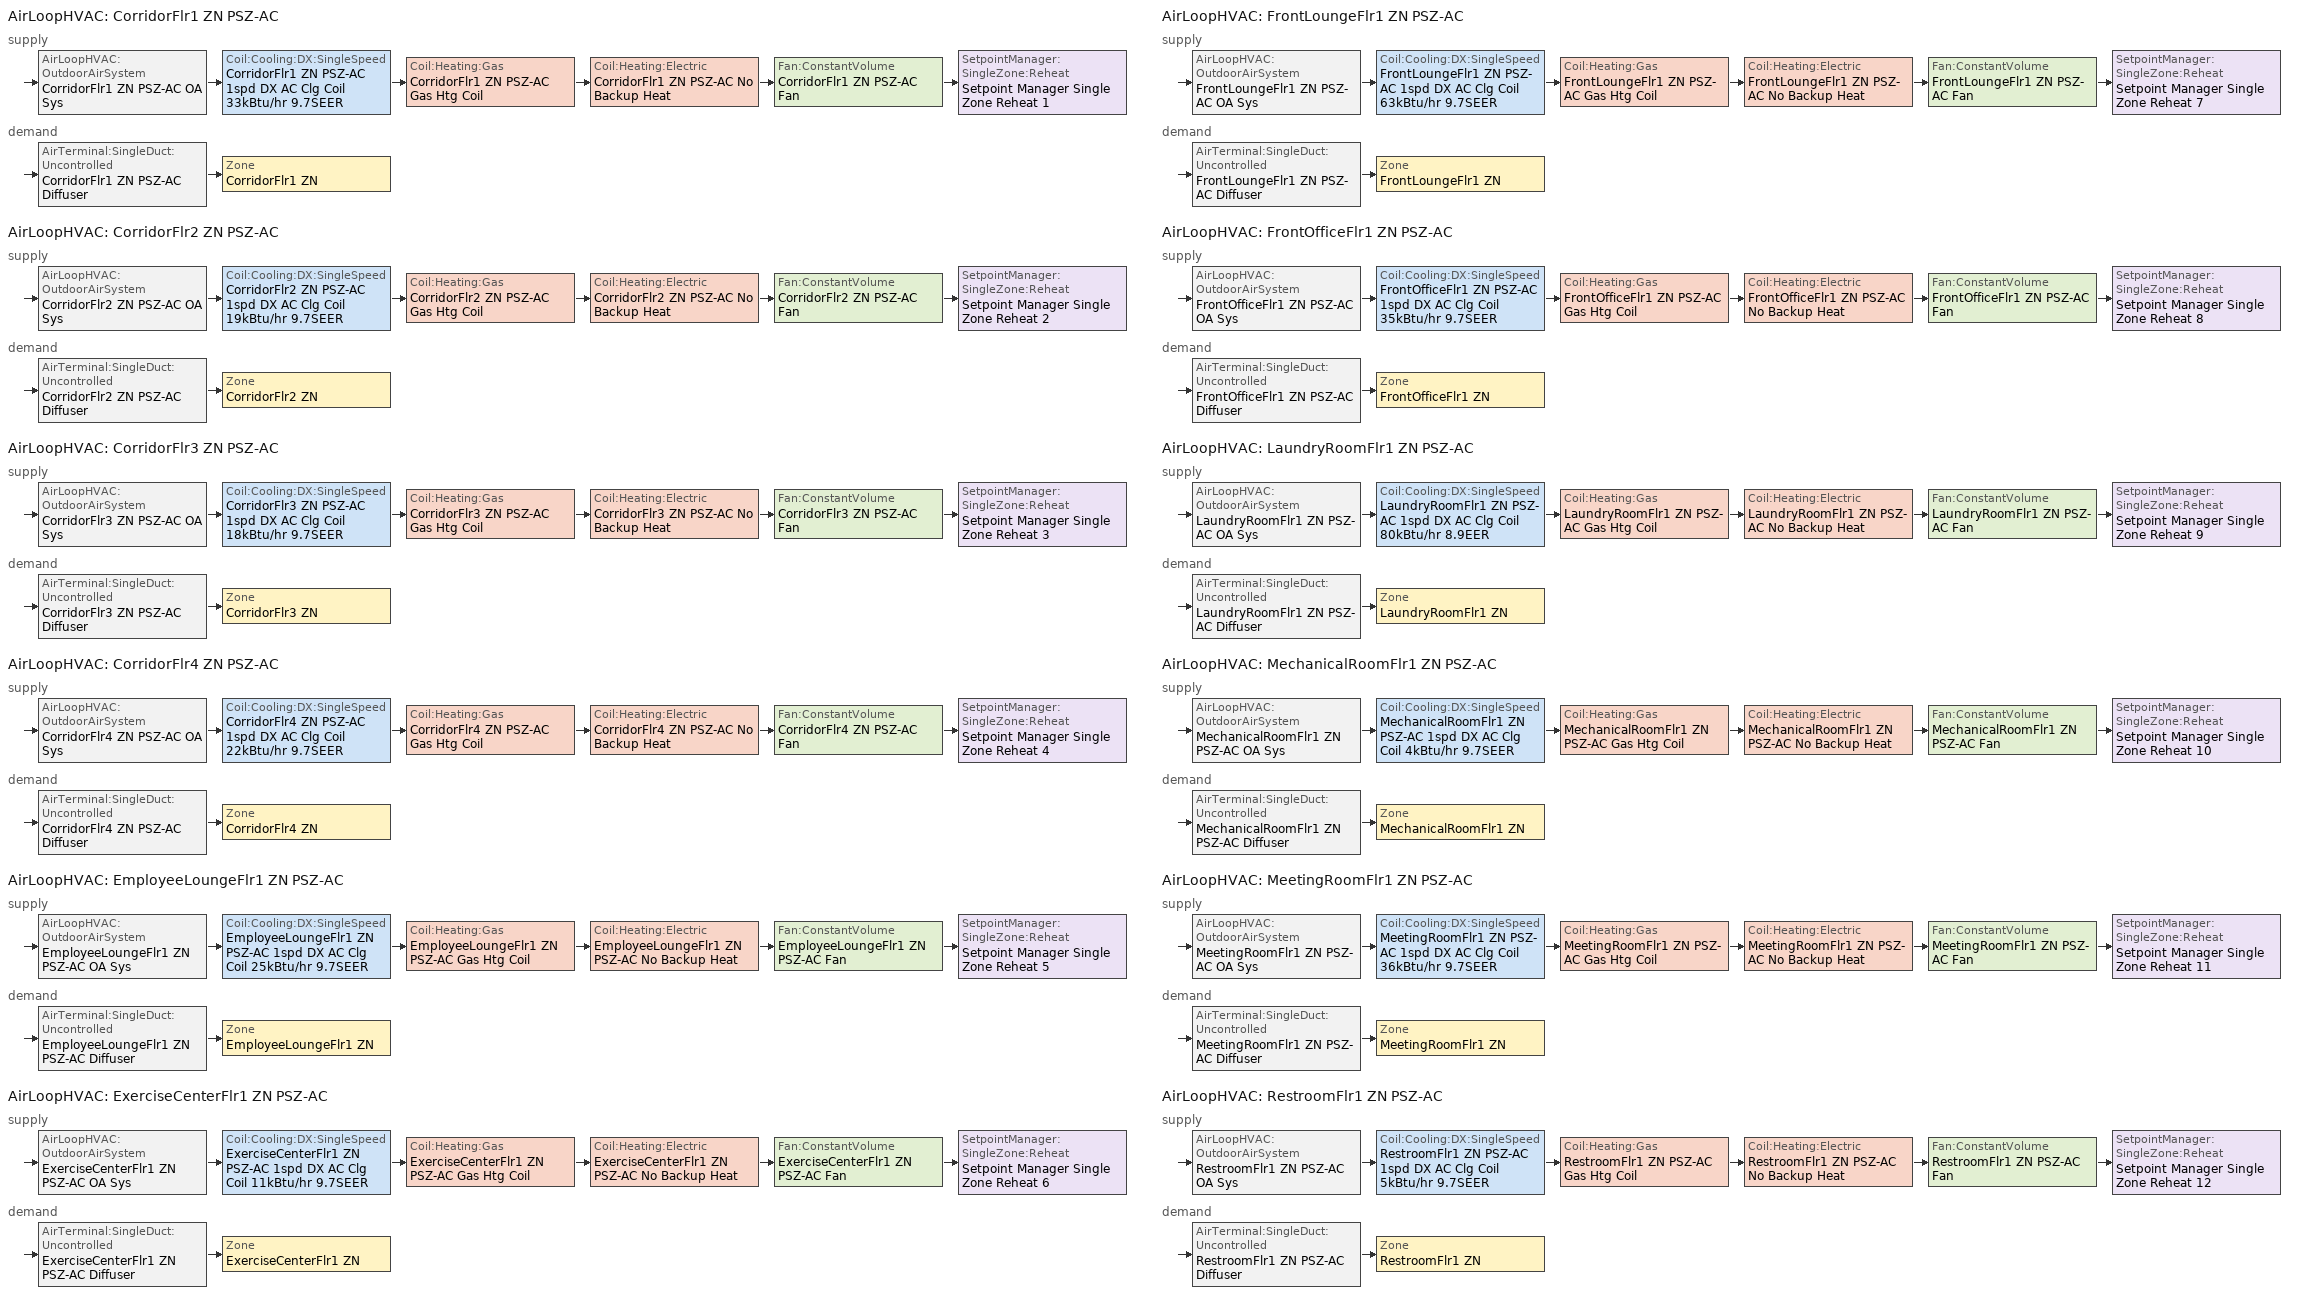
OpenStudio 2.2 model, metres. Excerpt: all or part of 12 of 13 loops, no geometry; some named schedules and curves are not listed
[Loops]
AirLoopHVAC 'CorridorFlr1 ZN PSZ-AC'
 supply: AirLoopHVAC:OutdoorAirSystem 'CorridorFlr1 ZN PSZ-AC OA Sys' > Coil:Cooling:DX:SingleSpeed 'CorridorFlr1 ZN PSZ-AC 1spd DX AC Clg Coil 33kBtu/hr 9.7SEER' > Coil:Heating:Gas 'CorridorFlr1 ZN PSZ-AC Gas Htg Coil' > Coil:Heating:Electric 'CorridorFlr1 ZN PSZ-AC No Backup Heat' > Fan:ConstantVolume 'CorridorFlr1 ZN PSZ-AC Fan' > SetpointManager:SingleZone:Reheat 'Setpoint Manager Single Zone Reheat 1'
 demand: AirTerminal:SingleDuct:Uncontrolled 'CorridorFlr1 ZN PSZ-AC Diffuser' > Zone 'CorridorFlr1 ZN'
AirLoopHVAC 'CorridorFlr2 ZN PSZ-AC'
 supply: AirLoopHVAC:OutdoorAirSystem 'CorridorFlr2 ZN PSZ-AC OA Sys' > Coil:Cooling:DX:SingleSpeed 'CorridorFlr2 ZN PSZ-AC 1spd DX AC Clg Coil 19kBtu/hr 9.7SEER' > Coil:Heating:Gas 'CorridorFlr2 ZN PSZ-AC Gas Htg Coil' > Coil:Heating:Electric 'CorridorFlr2 ZN PSZ-AC No Backup Heat' > Fan:ConstantVolume 'CorridorFlr2 ZN PSZ-AC Fan' > SetpointManager:SingleZone:Reheat 'Setpoint Manager Single Zone Reheat 2'
 demand: AirTerminal:SingleDuct:Uncontrolled 'CorridorFlr2 ZN PSZ-AC Diffuser' > Zone 'CorridorFlr2 ZN'
AirLoopHVAC 'CorridorFlr3 ZN PSZ-AC'
 supply: AirLoopHVAC:OutdoorAirSystem 'CorridorFlr3 ZN PSZ-AC OA Sys' > Coil:Cooling:DX:SingleSpeed 'CorridorFlr3 ZN PSZ-AC 1spd DX AC Clg Coil 18kBtu/hr 9.7SEER' > Coil:Heating:Gas 'CorridorFlr3 ZN PSZ-AC Gas Htg Coil' > Coil:Heating:Electric 'CorridorFlr3 ZN PSZ-AC No Backup Heat' > Fan:ConstantVolume 'CorridorFlr3 ZN PSZ-AC Fan' > SetpointManager:SingleZone:Reheat 'Setpoint Manager Single Zone Reheat 3'
 demand: AirTerminal:SingleDuct:Uncontrolled 'CorridorFlr3 ZN PSZ-AC Diffuser' > Zone 'CorridorFlr3 ZN'
AirLoopHVAC 'CorridorFlr4 ZN PSZ-AC'
 supply: AirLoopHVAC:OutdoorAirSystem 'CorridorFlr4 ZN PSZ-AC OA Sys' > Coil:Cooling:DX:SingleSpeed 'CorridorFlr4 ZN PSZ-AC 1spd DX AC Clg Coil 22kBtu/hr 9.7SEER' > Coil:Heating:Gas 'CorridorFlr4 ZN PSZ-AC Gas Htg Coil' > Coil:Heating:Electric 'CorridorFlr4 ZN PSZ-AC No Backup Heat' > Fan:ConstantVolume 'CorridorFlr4 ZN PSZ-AC Fan' > SetpointManager:SingleZone:Reheat 'Setpoint Manager Single Zone Reheat 4'
 demand: AirTerminal:SingleDuct:Uncontrolled 'CorridorFlr4 ZN PSZ-AC Diffuser' > Zone 'CorridorFlr4 ZN'
AirLoopHVAC 'EmployeeLoungeFlr1 ZN PSZ-AC'
 supply: AirLoopHVAC:OutdoorAirSystem 'EmployeeLoungeFlr1 ZN PSZ-AC OA Sys' > Coil:Cooling:DX:SingleSpeed 'EmployeeLoungeFlr1 ZN PSZ-AC 1spd DX AC Clg Coil 25kBtu/hr 9.7SEER' > Coil:Heating:Gas 'EmployeeLoungeFlr1 ZN PSZ-AC Gas Htg Coil' > Coil:Heating:Electric 'EmployeeLoungeFlr1 ZN PSZ-AC No Backup Heat' > Fan:ConstantVolume 'EmployeeLoungeFlr1 ZN PSZ-AC Fan' > SetpointManager:SingleZone:Reheat 'Setpoint Manager Single Zone Reheat 5'
 demand: AirTerminal:SingleDuct:Uncontrolled 'EmployeeLoungeFlr1 ZN PSZ-AC Diffuser' > Zone 'EmployeeLoungeFlr1 ZN'
AirLoopHVAC 'ExerciseCenterFlr1 ZN PSZ-AC'
 supply: AirLoopHVAC:OutdoorAirSystem 'ExerciseCenterFlr1 ZN PSZ-AC OA Sys' > Coil:Cooling:DX:SingleSpeed 'ExerciseCenterFlr1 ZN PSZ-AC 1spd DX AC Clg Coil 11kBtu/hr 9.7SEER' > Coil:Heating:Gas 'ExerciseCenterFlr1 ZN PSZ-AC Gas Htg Coil' > Coil:Heating:Electric 'ExerciseCenterFlr1 ZN PSZ-AC No Backup Heat' > Fan:ConstantVolume 'ExerciseCenterFlr1 ZN PSZ-AC Fan' > SetpointManager:SingleZone:Reheat 'Setpoint Manager Single Zone Reheat 6'
 demand: AirTerminal:SingleDuct:Uncontrolled 'ExerciseCenterFlr1 ZN PSZ-AC Diffuser' > Zone 'ExerciseCenterFlr1 ZN'
AirLoopHVAC 'FrontLoungeFlr1 ZN PSZ-AC'
 supply: AirLoopHVAC:OutdoorAirSystem 'FrontLoungeFlr1 ZN PSZ-AC OA Sys' > Coil:Cooling:DX:SingleSpeed 'FrontLoungeFlr1 ZN PSZ-AC 1spd DX AC Clg Coil 63kBtu/hr 9.7SEER' > Coil:Heating:Gas 'FrontLoungeFlr1 ZN PSZ-AC Gas Htg Coil' > Coil:Heating:Electric 'FrontLoungeFlr1 ZN PSZ-AC No Backup Heat' > Fan:ConstantVolume 'FrontLoungeFlr1 ZN PSZ-AC Fan' > SetpointManager:SingleZone:Reheat 'Setpoint Manager Single Zone Reheat 7'
 demand: AirTerminal:SingleDuct:Uncontrolled 'FrontLoungeFlr1 ZN PSZ-AC Diffuser' > Zone 'FrontLoungeFlr1 ZN'
AirLoopHVAC 'FrontOfficeFlr1 ZN PSZ-AC'
 supply: AirLoopHVAC:OutdoorAirSystem 'FrontOfficeFlr1 ZN PSZ-AC OA Sys' > Coil:Cooling:DX:SingleSpeed 'FrontOfficeFlr1 ZN PSZ-AC 1spd DX AC Clg Coil 35kBtu/hr 9.7SEER' > Coil:Heating:Gas 'FrontOfficeFlr1 ZN PSZ-AC Gas Htg Coil' > Coil:Heating:Electric 'FrontOfficeFlr1 ZN PSZ-AC No Backup Heat' > Fan:ConstantVolume 'FrontOfficeFlr1 ZN PSZ-AC Fan' > SetpointManager:SingleZone:Reheat 'Setpoint Manager Single Zone Reheat 8'
 demand: AirTerminal:SingleDuct:Uncontrolled 'FrontOfficeFlr1 ZN PSZ-AC Diffuser' > Zone 'FrontOfficeFlr1 ZN'
AirLoopHVAC 'LaundryRoomFlr1 ZN PSZ-AC'
 supply: AirLoopHVAC:OutdoorAirSystem 'LaundryRoomFlr1 ZN PSZ-AC OA Sys' > Coil:Cooling:DX:SingleSpeed 'LaundryRoomFlr1 ZN PSZ-AC 1spd DX AC Clg Coil 80kBtu/hr 8.9EER' > Coil:Heating:Gas 'LaundryRoomFlr1 ZN PSZ-AC Gas Htg Coil' > Coil:Heating:Electric 'LaundryRoomFlr1 ZN PSZ-AC No Backup Heat' > Fan:ConstantVolume 'LaundryRoomFlr1 ZN PSZ-AC Fan' > SetpointManager:SingleZone:Reheat 'Setpoint Manager Single Zone Reheat 9'
 demand: AirTerminal:SingleDuct:Uncontrolled 'LaundryRoomFlr1 ZN PSZ-AC Diffuser' > Zone 'LaundryRoomFlr1 ZN'
AirLoopHVAC 'MechanicalRoomFlr1 ZN PSZ-AC'
 supply: AirLoopHVAC:OutdoorAirSystem 'MechanicalRoomFlr1 ZN PSZ-AC OA Sys' > Coil:Cooling:DX:SingleSpeed 'MechanicalRoomFlr1 ZN PSZ-AC 1spd DX AC Clg Coil 4kBtu/hr 9.7SEER' > Coil:Heating:Gas 'MechanicalRoomFlr1 ZN PSZ-AC Gas Htg Coil' > Coil:Heating:Electric 'MechanicalRoomFlr1 ZN PSZ-AC No Backup Heat' > Fan:ConstantVolume 'MechanicalRoomFlr1 ZN PSZ-AC Fan' > SetpointManager:SingleZone:Reheat 'Setpoint Manager Single Zone Reheat 10'
 demand: AirTerminal:SingleDuct:Uncontrolled 'MechanicalRoomFlr1 ZN PSZ-AC Diffuser' > Zone 'MechanicalRoomFlr1 ZN'
AirLoopHVAC 'MeetingRoomFlr1 ZN PSZ-AC'
 supply: AirLoopHVAC:OutdoorAirSystem 'MeetingRoomFlr1 ZN PSZ-AC OA Sys' > Coil:Cooling:DX:SingleSpeed 'MeetingRoomFlr1 ZN PSZ-AC 1spd DX AC Clg Coil 36kBtu/hr 9.7SEER' > Coil:Heating:Gas 'MeetingRoomFlr1 ZN PSZ-AC Gas Htg Coil' > Coil:Heating:Electric 'MeetingRoomFlr1 ZN PSZ-AC No Backup Heat' > Fan:ConstantVolume 'MeetingRoomFlr1 ZN PSZ-AC Fan' > SetpointManager:SingleZone:Reheat 'Setpoint Manager Single Zone Reheat 11'
 demand: AirTerminal:SingleDuct:Uncontrolled 'MeetingRoomFlr1 ZN PSZ-AC Diffuser' > Zone 'MeetingRoomFlr1 ZN'
AirLoopHVAC 'RestroomFlr1 ZN PSZ-AC'
 supply: AirLoopHVAC:OutdoorAirSystem 'RestroomFlr1 ZN PSZ-AC OA Sys' > Coil:Cooling:DX:SingleSpeed 'RestroomFlr1 ZN PSZ-AC 1spd DX AC Clg Coil 5kBtu/hr 9.7SEER' > Coil:Heating:Gas 'RestroomFlr1 ZN PSZ-AC Gas Htg Coil' > Coil:Heating:Electric 'RestroomFlr1 ZN PSZ-AC No Backup Heat' > Fan:ConstantVolume 'RestroomFlr1 ZN PSZ-AC Fan' > SetpointManager:SingleZone:Reheat 'Setpoint Manager Single Zone Reheat 12'
 demand: AirTerminal:SingleDuct:Uncontrolled 'RestroomFlr1 ZN PSZ-AC Diffuser' > Zone 'RestroomFlr1 ZN'
[Sizing:Zone] Zone Cooling Design Supply Air Temperature Input Method=SupplyAirTemperature; Zone Cooling Design Supply Air Temperature {C}=12.8; Zone Cooling Design Supply Air Temperature Difference {deltaC}=11.11; Zone Heating Design Supply Air Temperature Input Method=SupplyAirTemperature; Zone Heating Design Supply Air Temperature {C}=40; Zone Heating Design Supply Air Temperature Difference {deltaC}=11.11; Zone Cooling Design Supply Air Humidity Ratio {kg-H2O/kg-air}=0.0085; Zone Heating Design Supply Air Humidity Ratio {kg-H2O/kg-air}=0.008; Cooling Design Air Flow Method=DesignDay; Heating Design Air Flow Method=DesignDay; Account for Dedicated Outdoor Air System=No; Dedicated Outdoor Air System Control Strategy=NeutralSupplyAir; Dedicated Outdoor Air Low Setpoint Temperature for Design {C}=autosize; Dedicated Outdoor Air High Setpoint Temperature for Design {C}=autosize
CorridorFlr1 ZN; CorridorFlr2 ZN; CorridorFlr3 ZN; CorridorFlr4 ZN; EmployeeLoungeFlr1 ZN; ExerciseCenterFlr1 ZN; FrontLoungeFlr1 ZN; FrontOfficeFlr1 ZN; LaundryRoomFlr1 ZN; MechanicalRoomFlr1 ZN; MeetingRoomFlr1 ZN; RestroomFlr1 ZN
[Zone equipment]
CorridorFlr1 ZN: CorridorFlr1 ZN PSZ-AC Diffuser
CorridorFlr2 ZN: CorridorFlr2 ZN PSZ-AC Diffuser
CorridorFlr3 ZN: CorridorFlr3 ZN PSZ-AC Diffuser
CorridorFlr4 ZN: CorridorFlr4 ZN PSZ-AC Diffuser
EmployeeLoungeFlr1 ZN: EmployeeLoungeFlr1 ZN PSZ-AC Diffuser
ExerciseCenterFlr1 ZN: ExerciseCenterFlr1 ZN PSZ-AC Diffuser
FrontLoungeFlr1 ZN: FrontLoungeFlr1 ZN PSZ-AC Diffuser
FrontOfficeFlr1 ZN: FrontOfficeFlr1 ZN PSZ-AC Diffuser
LaundryRoomFlr1 ZN: LaundryRoomFlr1 ZN PSZ-AC Diffuser
MechanicalRoomFlr1 ZN: MechanicalRoomFlr1 ZN PSZ-AC Diffuser
MeetingRoomFlr1 ZN: MeetingRoomFlr1 ZN PSZ-AC Diffuser
RestroomFlr1 ZN: RestroomFlr1 ZN PSZ-AC Diffuser
[Fan:OnOff] Availability Schedule=Always On Discrete; Fan Efficiency=0.1595; Pressure Rise {Pa}=331.288; Maximum Flow Rate {m3/s}=autosize; Motor Efficiency=0.29; Motor In Airstream Fraction=1
Name | Fan Power Ratio Function of Speed Ratio Curve | Fan Efficiency Ratio Function of Speed Ratio Curve
GuestRoom414 ZN PTAC Fan | Fan On Off Power Curve 30 | Fan On Off Efficiency Curve 30
GuestRoom415_418 ZN PTAC Fan | Fan On Off Power Curve 31 | Fan On Off Efficiency Curve 31
GuestRoom419 ZN PTAC Fan | Fan On Off Power Curve 32 | Fan On Off Efficiency Curve 32
GuestRoom420_423 ZN PTAC Fan | Fan On Off Power Curve 33 | Fan On Off Efficiency Curve 33
GuestRoom424 ZN PTAC Fan | Fan On Off Power Curve 34 | Fan On Off Efficiency Curve 34
[Coil:Heating:Electric]
Name | Availability Schedule | Nominal Capacity {W}
GuestRoom101 ZN PTAC Electric Htg Coil; GuestRoom102 ZN PTAC Electric Htg Coil; GuestRoom103 ZN PTAC Electric Htg Coil; GuestRoom104 ZN PTAC Electric Htg Coil; GuestRoom105 ZN PTAC Electric Htg Coil; GuestRoom201 ZN PTAC Electric Htg Coil; GuestRoom202_205 ZN PTAC Electric Htg Coil; GuestRoom206_208 ZN PTAC Electric Htg Coil; GuestRoom209_212 ZN PTAC Electric Htg Coil; GuestRoom213 ZN PTAC Electric Htg Coil; GuestRoom214 ZN PTAC Electric Htg Coil; GuestRoom215_218 ZN PTAC Electric Htg Coil; GuestRoom219 ZN PTAC Electric Htg Coil; GuestRoom220_223 ZN PTAC Electric Htg Coil; GuestRoom224 ZN PTAC Electric Htg Coil; GuestRoom301 ZN PTAC Electric Htg Coil; GuestRoom302_305 ZN PTAC Electric Htg Coil; GuestRoom306_308 ZN PTAC Electric Htg Coil; GuestRoom309_312 ZN PTAC Electric Htg Coil; GuestRoom313 ZN PTAC Electric Htg Coil; GuestRoom314 ZN PTAC Electric Htg Coil; GuestRoom315_318 ZN PTAC Electric Htg Coil; GuestRoom319 ZN PTAC Electric Htg Coil; GuestRoom320_323 ZN PTAC Electric Htg Coil; GuestRoom324 ZN PTAC Electric Htg Coil; GuestRoom401 ZN PTAC Electric Htg Coil; GuestRoom402_405 ZN PTAC Electric Htg Coil; GuestRoom406_408 ZN PTAC Electric Htg Coil; GuestRoom409_412 ZN PTAC Electric Htg Coil; GuestRoom413 ZN PTAC Electric Htg Coil; GuestRoom414 ZN PTAC Electric Htg Coil; GuestRoom415_418 ZN PTAC Electric Htg Coil; GuestRoom419 ZN PTAC Electric Htg Coil; GuestRoom420_423 ZN PTAC Electric Htg Coil; GuestRoom424 ZN PTAC Electric Htg Coil | Always On Discrete
CorridorFlr1 ZN PSZ-AC No Backup Heat; CorridorFlr2 ZN PSZ-AC No Backup Heat; CorridorFlr3 ZN PSZ-AC No Backup Heat; CorridorFlr4 ZN PSZ-AC No Backup Heat; EmployeeLoungeFlr1 ZN PSZ-AC No Backup Heat; ExerciseCenterFlr1 ZN PSZ-AC No Backup Heat; FrontLoungeFlr1 ZN PSZ-AC No Backup Heat; FrontOfficeFlr1 ZN PSZ-AC No Backup Heat; LaundryRoomFlr1 ZN PSZ-AC No Backup Heat; MechanicalRoomFlr1 ZN PSZ-AC No Backup Heat; MeetingRoomFlr1 ZN PSZ-AC No Backup Heat; RestroomFlr1 ZN PSZ-AC No Backup Heat | Always Off Discrete | 0
FrontStairsFlr1 ZN UnitHeater Electric Htg Coil; FrontStairsFlr2 ZN UnitHeater Electric Htg Coil; FrontStairsFlr3 ZN UnitHeater Electric Htg Coil; FrontStairsFlr4 ZN UnitHeater Electric Htg Coil; RearStairsFlr1 ZN UnitHeater Electric Htg Coil; RearStairsFlr2 ZN UnitHeater Electric Htg Coil; RearStairsFlr3 ZN UnitHeater Electric Htg Coil; RearStairsFlr4 ZN UnitHeater Electric Htg Coil; FrontStorageFlr1 ZN UnitHeater Electric Htg Coil; FrontStorageFlr2 ZN UnitHeater Electric Htg Coil; FrontStorageFlr3 ZN UnitHeater Electric Htg Coil; FrontStorageFlr4 ZN UnitHeater Electric Htg Coil; RearStorageFlr1 ZN UnitHeater Electric Htg Coil; RearStorageFlr2 ZN UnitHeater Electric Htg Coil; RearStorageFlr3 ZN UnitHeater Electric Htg Coil; RearStorageFlr4 ZN UnitHeater Electric Htg Coil | Always On
[Coil:Cooling:DX:SingleSpeed] Availability Schedule=Always On Discrete; Rated Total Cooling Capacity {W}=autosize; Rated Sensible Heat Ratio=autosize; Rated Air Flow Rate {m3/s}=autosize; Rated Evaporator Fan Power Per Volume Flow Rate {W/(m3/s)}=773.3; Condenser Type=AirCooled; Evaporative Condenser Effectiveness=0; Evaporative Condenser Air Flow Rate {m3/s}=Autosize; Evaporative Condenser Pump Rated Power Consumption {W}=Autosize; Crankcase Heater Capacity {W}=0; Maximum Outdoor Dry-Bulb Temperature for Crankcase Heater Operation {C}=0; Basin Heater Capacity {W/K}=0; Basin Heater Setpoint Temperature {C}=10
Name | Rated COP {W/W} | Total Cooling Capacity Function of Temperature Curve | Total Cooling Capacity Function of Flow Fraction Curve | Energy Input Ratio Function of Temperature Curve | Energy Input Ratio Function of Flow Fraction Curve | Part Load Fraction Correlation Curve
GuestRoom101 ZN PTAC 1spd DX AC Clg Coil 7kBtu/hr 8.8EER | 2.983 | DOE Ref DX Clg Coil Cool-Cap-fT 8 | DOE Ref DX Clg Coil Cool-CAP-fFlow 8 | DOE Ref DX Clg Coil Cool-EIR-fT 8 | DOE Ref DX Clg Coil Cool-EIR-fFlow 8 | DOE Ref DX Clg Coil Cool-PLF-fPLR 8
GuestRoom102 ZN PTAC 1spd DX AC Clg Coil 8kBtu/hr 8.8EER | 2.97335 | DOE Ref DX Clg Coil Cool-Cap-fT 9 | DOE Ref DX Clg Coil Cool-CAP-fFlow 9 | DOE Ref DX Clg Coil Cool-EIR-fT 9 | DOE Ref DX Clg Coil Cool-EIR-fFlow 9 | DOE Ref DX Clg Coil Cool-PLF-fPLR 9
GuestRoom103 ZN PTAC 1spd DX AC Clg Coil 8kBtu/hr 8.7EER | 2.955 | DOE Ref DX Clg Coil Cool-Cap-fT 10 | DOE Ref DX Clg Coil Cool-CAP-fFlow 10 | DOE Ref DX Clg Coil Cool-EIR-fT 10 | DOE Ref DX Clg Coil Cool-EIR-fFlow 10 | DOE Ref DX Clg Coil Cool-PLF-fPLR 10
GuestRoom104 ZN PTAC 1spd DX AC Clg Coil 8kBtu/hr 8.7EER | 2.95344 | DOE Ref DX Clg Coil Cool-Cap-fT 11 | DOE Ref DX Clg Coil Cool-CAP-fFlow 11 | DOE Ref DX Clg Coil Cool-EIR-fT 11 | DOE Ref DX Clg Coil Cool-EIR-fFlow 11 | DOE Ref DX Clg Coil Cool-PLF-fPLR 11
GuestRoom105 ZN PTAC 1spd DX AC Clg Coil 8kBtu/hr 8.7EER | 2.95696 | DOE Ref DX Clg Coil Cool-Cap-fT 12 | DOE Ref DX Clg Coil Cool-CAP-fFlow 12 | DOE Ref DX Clg Coil Cool-EIR-fT 12 | DOE Ref DX Clg Coil Cool-EIR-fFlow 12 | DOE Ref DX Clg Coil Cool-PLF-fPLR 12
GuestRoom201 ZN PTAC 1spd DX AC Clg Coil 10kBtu/hr 8.3EER | 2.82516 | DOE Ref DX Clg Coil Cool-Cap-fT 13 | DOE Ref DX Clg Coil Cool-CAP-fFlow 13 | DOE Ref DX Clg Coil Cool-EIR-fT 13 | DOE Ref DX Clg Coil Cool-EIR-fFlow 13 | DOE Ref DX Clg Coil Cool-PLF-fPLR 13
GuestRoom202_205 ZN PTAC 1spd DX AC Clg Coil 32kBtu/hr 7.6EER | 2.58804 | DOE Ref DX Clg Coil Cool-Cap-fT 14 | DOE Ref DX Clg Coil Cool-CAP-fFlow 14 | DOE Ref DX Clg Coil Cool-EIR-fT 14 | DOE Ref DX Clg Coil Cool-EIR-fFlow 14 | DOE Ref DX Clg Coil Cool-PLF-fPLR 14
GuestRoom206_208 ZN PTAC 1spd DX AC Clg Coil 26kBtu/hr 7.6EER | 2.58434 | DOE Ref DX Clg Coil Cool-Cap-fT 15 | DOE Ref DX Clg Coil Cool-CAP-fFlow 15 | DOE Ref DX Clg Coil Cool-EIR-fT 15 | DOE Ref DX Clg Coil Cool-EIR-fFlow 15 | DOE Ref DX Clg Coil Cool-PLF-fPLR 15
GuestRoom209_212 ZN PTAC 1spd DX AC Clg Coil 32kBtu/hr 7.6EER | 2.58771 | DOE Ref DX Clg Coil Cool-Cap-fT 16 | DOE Ref DX Clg Coil Cool-CAP-fFlow 16 | DOE Ref DX Clg Coil Cool-EIR-fT 16 | DOE Ref DX Clg Coil Cool-EIR-fFlow 16 | DOE Ref DX Clg Coil Cool-PLF-fPLR 16
GuestRoom213 ZN PTAC 1spd DX AC Clg Coil 9kBtu/hr 8.6EER | 2.91592 | DOE Ref DX Clg Coil Cool-Cap-fT 17 | DOE Ref DX Clg Coil Cool-CAP-fFlow 17 | DOE Ref DX Clg Coil Cool-EIR-fT 17 | DOE Ref DX Clg Coil Cool-EIR-fFlow 17 | DOE Ref DX Clg Coil Cool-PLF-fPLR 17
GuestRoom214 ZN PTAC 1spd DX AC Clg Coil 9kBtu/hr 8.6EER | 2.90556 | DOE Ref DX Clg Coil Cool-Cap-fT 18 | DOE Ref DX Clg Coil Cool-CAP-fFlow 18 | DOE Ref DX Clg Coil Cool-EIR-fT 18 | DOE Ref DX Clg Coil Cool-EIR-fFlow 18 | DOE Ref DX Clg Coil Cool-PLF-fPLR 18
GuestRoom215_218 ZN PTAC 1spd DX AC Clg Coil 34kBtu/hr 7.6EER | 2.58891 | DOE Ref DX Clg Coil Cool-Cap-fT 19 | DOE Ref DX Clg Coil Cool-CAP-fFlow 19 | DOE Ref DX Clg Coil Cool-EIR-fT 19 | DOE Ref DX Clg Coil Cool-EIR-fFlow 19 | DOE Ref DX Clg Coil Cool-PLF-fPLR 19
GuestRoom219 ZN PTAC 1spd DX AC Clg Coil 10kBtu/hr 8.4EER | 2.8438 | DOE Ref DX Clg Coil Cool-Cap-fT 20 | DOE Ref DX Clg Coil Cool-CAP-fFlow 20 | DOE Ref DX Clg Coil Cool-EIR-fT 20 | DOE Ref DX Clg Coil Cool-EIR-fFlow 20 | DOE Ref DX Clg Coil Cool-PLF-fPLR 20
GuestRoom220_223 ZN PTAC 1spd DX AC Clg Coil 32kBtu/hr 7.6EER | 2.58774 | DOE Ref DX Clg Coil Cool-Cap-fT 21 | DOE Ref DX Clg Coil Cool-CAP-fFlow 21 | DOE Ref DX Clg Coil Cool-EIR-fT 21 | DOE Ref DX Clg Coil Cool-EIR-fFlow 21 | DOE Ref DX Clg Coil Cool-PLF-fPLR 21
GuestRoom224 ZN PTAC 1spd DX AC Clg Coil 9kBtu/hr 8.6EER | 2.92251 | DOE Ref DX Clg Coil Cool-Cap-fT 22 | DOE Ref DX Clg Coil Cool-CAP-fFlow 22 | DOE Ref DX Clg Coil Cool-EIR-fT 22 | DOE Ref DX Clg Coil Cool-EIR-fFlow 22 | DOE Ref DX Clg Coil Cool-PLF-fPLR 22
GuestRoom301 ZN PTAC 1spd DX AC Clg Coil 10kBtu/hr 8.3EER | 2.82547 | DOE Ref DX Clg Coil Cool-Cap-fT 23 | DOE Ref DX Clg Coil Cool-CAP-fFlow 23 | DOE Ref DX Clg Coil Cool-EIR-fT 23 | DOE Ref DX Clg Coil Cool-EIR-fFlow 23 | DOE Ref DX Clg Coil Cool-PLF-fPLR 23
GuestRoom302_305 ZN PTAC 1spd DX AC Clg Coil 33kBtu/hr 7.6EER | 2.58821 | DOE Ref DX Clg Coil Cool-Cap-fT 24 | DOE Ref DX Clg Coil Cool-CAP-fFlow 24 | DOE Ref DX Clg Coil Cool-EIR-fT 24 | DOE Ref DX Clg Coil Cool-EIR-fFlow 24 | DOE Ref DX Clg Coil Cool-PLF-fPLR 24
GuestRoom306_308 ZN PTAC 1spd DX AC Clg Coil 27kBtu/hr 7.6EER | 2.58468 | DOE Ref DX Clg Coil Cool-Cap-fT 25 | DOE Ref DX Clg Coil Cool-CAP-fFlow 25 | DOE Ref DX Clg Coil Cool-EIR-fT 25 | DOE Ref DX Clg Coil Cool-EIR-fFlow 25 | DOE Ref DX Clg Coil Cool-PLF-fPLR 25
GuestRoom309_312 ZN PTAC 1spd DX AC Clg Coil 33kBtu/hr 7.6EER | 2.58819 | DOE Ref DX Clg Coil Cool-Cap-fT 26 | DOE Ref DX Clg Coil Cool-CAP-fFlow 26 | DOE Ref DX Clg Coil Cool-EIR-fT 26 | DOE Ref DX Clg Coil Cool-EIR-fFlow 26 | DOE Ref DX Clg Coil Cool-PLF-fPLR 26
GuestRoom313 ZN PTAC 1spd DX AC Clg Coil 9kBtu/hr 8.6EER | 2.9068 | DOE Ref DX Clg Coil Cool-Cap-fT 27 | DOE Ref DX Clg Coil Cool-CAP-fFlow 27 | DOE Ref DX Clg Coil Cool-EIR-fT 27 | DOE Ref DX Clg Coil Cool-EIR-fFlow 27 | DOE Ref DX Clg Coil Cool-PLF-fPLR 27
GuestRoom314 ZN PTAC 1spd DX AC Clg Coil 9kBtu/hr 8.6EER | 2.8961 | DOE Ref DX Clg Coil Cool-Cap-fT 28 | DOE Ref DX Clg Coil Cool-CAP-fFlow 28 | DOE Ref DX Clg Coil Cool-EIR-fT 28 | DOE Ref DX Clg Coil Cool-EIR-fFlow 28 | DOE Ref DX Clg Coil Cool-PLF-fPLR 28
GuestRoom315_318 ZN PTAC 1spd DX AC Clg Coil 33kBtu/hr 7.6EER | 2.58834 | DOE Ref DX Clg Coil Cool-Cap-fT 29 | DOE Ref DX Clg Coil Cool-CAP-fFlow 29 | DOE Ref DX Clg Coil Cool-EIR-fT 29 | DOE Ref DX Clg Coil Cool-EIR-fFlow 29 | DOE Ref DX Clg Coil Cool-PLF-fPLR 29
GuestRoom319 ZN PTAC 1spd DX AC Clg Coil 9kBtu/hr 8.6EER | 2.92002 | DOE Ref DX Clg Coil Cool-Cap-fT 30 | DOE Ref DX Clg Coil Cool-CAP-fFlow 30 | DOE Ref DX Clg Coil Cool-EIR-fT 30 | DOE Ref DX Clg Coil Cool-EIR-fFlow 30 | DOE Ref DX Clg Coil Cool-PLF-fPLR 30
GuestRoom320_323 ZN PTAC 1spd DX AC Clg Coil 32kBtu/hr 7.6EER | 2.5881 | DOE Ref DX Clg Coil Cool-Cap-fT 31 | DOE Ref DX Clg Coil Cool-CAP-fFlow 31 | DOE Ref DX Clg Coil Cool-EIR-fT 31 | DOE Ref DX Clg Coil Cool-EIR-fFlow 31 | DOE Ref DX Clg Coil Cool-PLF-fPLR 31
GuestRoom324 ZN PTAC 1spd DX AC Clg Coil 9kBtu/hr 8.6EER | 2.91683 | DOE Ref DX Clg Coil Cool-Cap-fT 32 | DOE Ref DX Clg Coil Cool-CAP-fFlow 32 | DOE Ref DX Clg Coil Cool-EIR-fT 32 | DOE Ref DX Clg Coil Cool-EIR-fFlow 32 | DOE Ref DX Clg Coil Cool-PLF-fPLR 32
GuestRoom401 ZN PTAC 1spd DX AC Clg Coil 11kBtu/hr 8.2EER | 2.77718 | DOE Ref DX Clg Coil Cool-Cap-fT 33 | DOE Ref DX Clg Coil Cool-CAP-fFlow 33 | DOE Ref DX Clg Coil Cool-EIR-fT 33 | DOE Ref DX Clg Coil Cool-EIR-fFlow 33 | DOE Ref DX Clg Coil Cool-PLF-fPLR 33
GuestRoom402_405 ZN PTAC 1spd DX AC Clg Coil 36kBtu/hr 7.6EER | 2.59017 | DOE Ref DX Clg Coil Cool-Cap-fT 34 | DOE Ref DX Clg Coil Cool-CAP-fFlow 34 | DOE Ref DX Clg Coil Cool-EIR-fT 34 | DOE Ref DX Clg Coil Cool-EIR-fFlow 34 | DOE Ref DX Clg Coil Cool-PLF-fPLR 34
GuestRoom406_408 ZN PTAC 1spd DX AC Clg Coil 29kBtu/hr 7.6EER | 2.58623 | DOE Ref DX Clg Coil Cool-Cap-fT 35 | DOE Ref DX Clg Coil Cool-CAP-fFlow 35 | DOE Ref DX Clg Coil Cool-EIR-fT 35 | DOE Ref DX Clg Coil Cool-EIR-fFlow 35 | DOE Ref DX Clg Coil Cool-PLF-fPLR 35
GuestRoom409_412 ZN PTAC 1spd DX AC Clg Coil 36kBtu/hr 7.6EER | 2.59017 | DOE Ref DX Clg Coil Cool-Cap-fT 36 | DOE Ref DX Clg Coil Cool-CAP-fFlow 36 | DOE Ref DX Clg Coil Cool-EIR-fT 36 | DOE Ref DX Clg Coil Cool-EIR-fFlow 36 | DOE Ref DX Clg Coil Cool-PLF-fPLR 36
GuestRoom413 ZN PTAC 1spd DX AC Clg Coil 10kBtu/hr 8.4EER | 2.85998 | DOE Ref DX Clg Coil Cool-Cap-fT 37 | DOE Ref DX Clg Coil Cool-CAP-fFlow 37 | DOE Ref DX Clg Coil Cool-EIR-fT 37 | DOE Ref DX Clg Coil Cool-EIR-fFlow 37 | DOE Ref DX Clg Coil Cool-PLF-fPLR 37
GuestRoom414 ZN PTAC 1spd DX AC Clg Coil 10kBtu/hr 8.4EER | 2.85586 | DOE Ref DX Clg Coil Cool-Cap-fT 38 | DOE Ref DX Clg Coil Cool-CAP-fFlow 38 | DOE Ref DX Clg Coil Cool-EIR-fT 38 | DOE Ref DX Clg Coil Cool-EIR-fFlow 38 | DOE Ref DX Clg Coil Cool-PLF-fPLR 38
GuestRoom415_418 ZN PTAC 1spd DX AC Clg Coil 35kBtu/hr 7.6EER | 2.58994 | DOE Ref DX Clg Coil Cool-Cap-fT 39 | DOE Ref DX Clg Coil Cool-CAP-fFlow 39 | DOE Ref DX Clg Coil Cool-EIR-fT 39 | DOE Ref DX Clg Coil Cool-EIR-fFlow 39 | DOE Ref DX Clg Coil Cool-PLF-fPLR 39
GuestRoom419 ZN PTAC 1spd DX AC Clg Coil 9kBtu/hr 8.5EER | 2.8862 | DOE Ref DX Clg Coil Cool-Cap-fT 40 | DOE Ref DX Clg Coil Cool-CAP-fFlow 40 | DOE Ref DX Clg Coil Cool-EIR-fT 40 | DOE Ref DX Clg Coil Cool-EIR-fFlow 40 | DOE Ref DX Clg Coil Cool-PLF-fPLR 40
GuestRoom420_423 ZN PTAC 1spd DX AC Clg Coil 35kBtu/hr 7.6EER | 2.58981 | DOE Ref DX Clg Coil Cool-Cap-fT 41 | DOE Ref DX Clg Coil Cool-CAP-fFlow 41 | DOE Ref DX Clg Coil Cool-EIR-fT 41 | DOE Ref DX Clg Coil Cool-EIR-fFlow 41 | DOE Ref DX Clg Coil Cool-PLF-fPLR 41
GuestRoom424 ZN PTAC 1spd DX AC Clg Coil 10kBtu/hr 8.5EER | 2.86498 | DOE Ref DX Clg Coil Cool-Cap-fT 42 | DOE Ref DX Clg Coil Cool-CAP-fFlow 42 | DOE Ref DX Clg Coil Cool-EIR-fT 42 | DOE Ref DX Clg Coil Cool-EIR-fFlow 42 | DOE Ref DX Clg Coil Cool-PLF-fPLR 42
CorridorFlr1 ZN PSZ-AC 1spd DX AC Clg Coil 33kBtu/hr 9.7SEER | 2.967036 | DOE Ref DX Clg Coil Cool-Cap-fT | DOE Ref DX Clg Coil Cool-CAP-fFlow | DOE Ref DX Clg Coil Cool-EIR-fT | DOE Ref DX Clg Coil Cool-EIR-fFlow | DOE Ref DX Clg Coil Cool-PLF-fPLR
CorridorFlr2 ZN PSZ-AC 1spd DX AC Clg Coil 19kBtu/hr 9.7SEER | 2.967036 | DOE Ref DX Clg Coil Cool-Cap-fT 1 | DOE Ref DX Clg Coil Cool-CAP-fFlow 1 | DOE Ref DX Clg Coil Cool-EIR-fT 1 | DOE Ref DX Clg Coil Cool-EIR-fFlow 1 | DOE Ref DX Clg Coil Cool-PLF-fPLR 1
CorridorFlr3 ZN PSZ-AC 1spd DX AC Clg Coil 18kBtu/hr 9.7SEER | 2.967036 | DOE Ref DX Clg Coil Cool-Cap-fT 2 | DOE Ref DX Clg Coil Cool-CAP-fFlow 2 | DOE Ref DX Clg Coil Cool-EIR-fT 2 | DOE Ref DX Clg Coil Cool-EIR-fFlow 2 | DOE Ref DX Clg Coil Cool-PLF-fPLR 2
CorridorFlr4 ZN PSZ-AC 1spd DX AC Clg Coil 22kBtu/hr 9.7SEER | 2.967036 | DOE Ref DX Clg Coil Cool-Cap-fT 3 | DOE Ref DX Clg Coil Cool-CAP-fFlow 3 | DOE Ref DX Clg Coil Cool-EIR-fT 3 | DOE Ref DX Clg Coil Cool-EIR-fFlow 3 | DOE Ref DX Clg Coil Cool-PLF-fPLR 3
EmployeeLoungeFlr1 ZN PSZ-AC 1spd DX AC Clg Coil 25kBtu/hr 9.7SEER | 2.967036 | DOE Ref DX Clg Coil Cool-Cap-fT 4 | DOE Ref DX Clg Coil Cool-CAP-fFlow 4 | DOE Ref DX Clg Coil Cool-EIR-fT 4 | DOE Ref DX Clg Coil Cool-EIR-fFlow 4 | DOE Ref DX Clg Coil Cool-PLF-fPLR 4
ExerciseCenterFlr1 ZN PSZ-AC 1spd DX AC Clg Coil 11kBtu/hr 9.7SEER | 2.967036 | DOE Ref DX Clg Coil Cool-Cap-fT 5 | DOE Ref DX Clg Coil Cool-CAP-fFlow 5 | DOE Ref DX Clg Coil Cool-EIR-fT 5 | DOE Ref DX Clg Coil Cool-EIR-fFlow 5 | DOE Ref DX Clg Coil Cool-PLF-fPLR 5
FrontLoungeFlr1 ZN PSZ-AC 1spd DX AC Clg Coil 63kBtu/hr 9.7SEER | 2.967036 | DOE Ref DX Clg Coil Cool-Cap-fT 6 | DOE Ref DX Clg Coil Cool-CAP-fFlow 6 | DOE Ref DX Clg Coil Cool-EIR-fT 6 | DOE Ref DX Clg Coil Cool-EIR-fFlow 6 | DOE Ref DX Clg Coil Cool-PLF-fPLR 6
FrontOfficeFlr1 ZN PSZ-AC 1spd DX AC Clg Coil 35kBtu/hr 9.7SEER | 2.967036 | DOE Ref DX Clg Coil Cool-Cap-fT 7 | DOE Ref DX Clg Coil Cool-CAP-fFlow 7 | DOE Ref DX Clg Coil Cool-EIR-fT 7 | DOE Ref DX Clg Coil Cool-EIR-fFlow 7 | DOE Ref DX Clg Coil Cool-PLF-fPLR 7
LaundryRoomFlr1 ZN PSZ-AC 1spd DX AC Clg Coil 80kBtu/hr 8.9EER | 3.06412 | DOE Ref DX Clg Coil Cool-Cap-fT 43 | DOE Ref DX Clg Coil Cool-CAP-fFlow 43 | DOE Ref DX Clg Coil Cool-EIR-fT 43 | DOE Ref DX Clg Coil Cool-EIR-fFlow 43 | DOE Ref DX Clg Coil Cool-PLF-fPLR 43
MechanicalRoomFlr1 ZN PSZ-AC 1spd DX AC Clg Coil 4kBtu/hr 9.7SEER | 2.967036 | DOE Ref DX Clg Coil Cool-Cap-fT 44 | DOE Ref DX Clg Coil Cool-CAP-fFlow 44 | DOE Ref DX Clg Coil Cool-EIR-fT 44 | DOE Ref DX Clg Coil Cool-EIR-fFlow 44 | DOE Ref DX Clg Coil Cool-PLF-fPLR 44
MeetingRoomFlr1 ZN PSZ-AC 1spd DX AC Clg Coil 36kBtu/hr 9.7SEER | 2.967036 | DOE Ref DX Clg Coil Cool-Cap-fT 45 | DOE Ref DX Clg Coil Cool-CAP-fFlow 45 | DOE Ref DX Clg Coil Cool-EIR-fT 45 | DOE Ref DX Clg Coil Cool-EIR-fFlow 45 | DOE Ref DX Clg Coil Cool-PLF-fPLR 45
RestroomFlr1 ZN PSZ-AC 1spd DX AC Clg Coil 5kBtu/hr 9.7SEER | 2.967036 | DOE Ref DX Clg Coil Cool-Cap-fT 46 | DOE Ref DX Clg Coil Cool-CAP-fFlow 46 | DOE Ref DX Clg Coil Cool-EIR-fT 46 | DOE Ref DX Clg Coil Cool-EIR-fFlow 46 | DOE Ref DX Clg Coil Cool-PLF-fPLR 46
[ZoneHVAC:PackagedTerminalAirConditioner] Availability Schedule=Always On Discrete; Supply Air Flow Rate During Cooling Operation {m3/s}=Autosize; Supply Air Flow Rate During Heating Operation {m3/s}=Autosize; Supply Air Flow Rate When No Cooling or Heating is Needed {m3/s}=Autosize; Outdoor Air Flow Rate During Cooling Operation {m3/s}=Autosize; Outdoor Air Flow Rate During Heating Operation {m3/s}=Autosize; Outdoor Air Flow Rate When No Cooling or Heating is Needed {m3/s}=Autosize; Fan Placement=DrawThrough
Name | Supply Air Fan | Heating Coil | Cooling Coil | Supply Air Fan Operating Mode Schedule
GuestRoom101 ZN PTAC | GuestRoom101 ZN PTAC Fan | GuestRoom101 ZN PTAC Electric Htg Coil | GuestRoom101 ZN PTAC 1spd DX AC Clg Coil 7kBtu/hr 8.8EER | ALWAYS_OFF
GuestRoom102 ZN PTAC | GuestRoom102 ZN PTAC Fan | GuestRoom102 ZN PTAC Electric Htg Coil | GuestRoom102 ZN PTAC 1spd DX AC Clg Coil 8kBtu/hr 8.8EER | ALWAYS_OFF 1
GuestRoom103 ZN PTAC | GuestRoom103 ZN PTAC Fan | GuestRoom103 ZN PTAC Electric Htg Coil | GuestRoom103 ZN PTAC 1spd DX AC Clg Coil 8kBtu/hr 8.7EER | ALWAYS_OFF 2
GuestRoom104 ZN PTAC | GuestRoom104 ZN PTAC Fan | GuestRoom104 ZN PTAC Electric Htg Coil | GuestRoom104 ZN PTAC 1spd DX AC Clg Coil 8kBtu/hr 8.7EER | ALWAYS_OFF 3
GuestRoom105 ZN PTAC | GuestRoom105 ZN PTAC Fan | GuestRoom105 ZN PTAC Electric Htg Coil | GuestRoom105 ZN PTAC 1spd DX AC Clg Coil 8kBtu/hr 8.7EER | ALWAYS_OFF 4
GuestRoom201 ZN PTAC | GuestRoom201 ZN PTAC Fan | GuestRoom201 ZN PTAC Electric Htg Coil | GuestRoom201 ZN PTAC 1spd DX AC Clg Coil 10kBtu/hr 8.3EER | ALWAYS_OFF 5
GuestRoom202_205 ZN PTAC | GuestRoom202_205 ZN PTAC Fan | GuestRoom202_205 ZN PTAC Electric Htg Coil | GuestRoom202_205 ZN PTAC 1spd DX AC Clg Coil 32kBtu/hr 7.6EER | ALWAYS_OFF 6
GuestRoom206_208 ZN PTAC | GuestRoom206_208 ZN PTAC Fan | GuestRoom206_208 ZN PTAC Electric Htg Coil | GuestRoom206_208 ZN PTAC 1spd DX AC Clg Coil 26kBtu/hr 7.6EER | ALWAYS_OFF 7
[AirLoopHVAC] Design Supply Air Flow Rate {m3/s}=AutoSize
Name | Availability Schedule | Availability Manager
CorridorFlr1 ZN PSZ-AC | SmallHotel PSZ-AC Operation | Availability Manager Night Cycle 1
CorridorFlr2 ZN PSZ-AC | Always On Discrete | Availability Manager Night Cycle 2
CorridorFlr3 ZN PSZ-AC | Always On Discrete | Availability Manager Night Cycle 3
CorridorFlr4 ZN PSZ-AC | Always On Discrete | Availability Manager Night Cycle 4
EmployeeLoungeFlr1 ZN PSZ-AC | Always On Discrete | Availability Manager Night Cycle 5
ExerciseCenterFlr1 ZN PSZ-AC | Always On Discrete | Availability Manager Night Cycle 6
FrontLoungeFlr1 ZN PSZ-AC | SmallHotel PSZ-AC Operation | Availability Manager Night Cycle 7
FrontOfficeFlr1 ZN PSZ-AC | Always On Discrete | Availability Manager Night Cycle 8
LaundryRoomFlr1 ZN PSZ-AC | SmallHotel PSZ-AC Operation | Availability Manager Night Cycle 9
MechanicalRoomFlr1 ZN PSZ-AC | Always On Discrete | Availability Manager Night Cycle 10
MeetingRoomFlr1 ZN PSZ-AC | Always On Discrete | Availability Manager Night Cycle 11
RestroomFlr1 ZN PSZ-AC | Always On Discrete | Availability Manager Night Cycle 12
[Sizing:System] Type of Load to Size On=Sensible; Design Outdoor Air Flow Rate {m3/s}=Autosize; Minimum System Air Flow Ratio=1; Preheat Design Temperature {C}=7; Preheat Design Humidity Ratio {kg-H2O/kg-Air}=0.008; Precool Design Temperature {C}=12.8; Precool Design Humidity Ratio {kg-H2O/kg-Air}=0.008; Central Cooling Design Supply Air Temperature {C}=12.8; Central Heating Design Supply Air Temperature {C}=40; Sizing Option=Coincident; 100% Outdoor Air in Cooling=No; 100% Outdoor Air in Heating=No; Central Cooling Design Supply Air Humidity Ratio {kg-H2O/kg-Air}=0.0085; Central Heating Design Supply Air Humidity Ratio {kg-H2O/kg-Air}=0.008; Cooling Design Air Flow Method=DesignDay; Cooling Design Air Flow Rate {m3/s}=0; Heating Design Air Flow Method=DesignDay; Heating Design Air Flow Rate {m3/s}=0; System Outdoor Air Method=ZoneSum; Zone Maximum Outdoor Air Fraction=1; Cooling Supply Air Flow Rate Per Floor Area {m3/s-m2}=0.00996765; Cooling Fraction of Autosized Cooling Supply Air Flow Rate=1; Cooling Supply Air Flow Rate Per Unit Cooling Capacity {m3/s-W}=3.94755e-05; Heating Supply Air Flow Rate Per Floor Area {m3/s-m2}=0.00996765; Heating Fraction of Autosized Heating Supply Air Flow Rate=1; Heating Fraction of Autosized Cooling Supply Air Flow Rate=1; Heating Supply Air Flow Rate Per Unit Heating Capacity {m3/s-W}=3.15882e-05; Cooling Design Capacity Method=CoolingDesignCapacity; Cooling Design Capacity {W}=autosize; Cooling Design Capacity Per Floor Area {W/m2}=234.7; Fraction of Autosized Cooling Design Capacity=1; Heating Design Capacity Method=HeatingDesignCapacity; Heating Design Capacity {W}=autosize; Heating Design Capacity Per Floor Area {W/m2}=157; Fraction of Autosized Heating Design Capacity=1; Central Cooling Capacity Control Method=OnOff
CorridorFlr1 ZN PSZ-AC; CorridorFlr2 ZN PSZ-AC; CorridorFlr3 ZN PSZ-AC; CorridorFlr4 ZN PSZ-AC; EmployeeLoungeFlr1 ZN PSZ-AC; ExerciseCenterFlr1 ZN PSZ-AC; FrontLoungeFlr1 ZN PSZ-AC; FrontOfficeFlr1 ZN PSZ-AC; LaundryRoomFlr1 ZN PSZ-AC; MechanicalRoomFlr1 ZN PSZ-AC; MeetingRoomFlr1 ZN PSZ-AC; RestroomFlr1 ZN PSZ-AC
[SetpointManager:SingleZone:Reheat] Minimum Supply Air Temperature {C}=10; Maximum Supply Air Temperature {C}=50
Name | Control Zone
Setpoint Manager Single Zone Reheat 1 | CorridorFlr1 ZN
Setpoint Manager Single Zone Reheat 2 | CorridorFlr2 ZN
Setpoint Manager Single Zone Reheat 3 | CorridorFlr3 ZN
Setpoint Manager Single Zone Reheat 4 | CorridorFlr4 ZN
Setpoint Manager Single Zone Reheat 5 | EmployeeLoungeFlr1 ZN
Setpoint Manager Single Zone Reheat 6 | ExerciseCenterFlr1 ZN
Setpoint Manager Single Zone Reheat 7 | FrontLoungeFlr1 ZN
Setpoint Manager Single Zone Reheat 8 | FrontOfficeFlr1 ZN
Setpoint Manager Single Zone Reheat 9 | LaundryRoomFlr1 ZN
Setpoint Manager Single Zone Reheat 10 | MechanicalRoomFlr1 ZN
Setpoint Manager Single Zone Reheat 11 | MeetingRoomFlr1 ZN
Setpoint Manager Single Zone Reheat 12 | RestroomFlr1 ZN
[Fan:ConstantVolume] Availability Schedule=SmallHotel PSZ-AC Operation; Pressure Rise {Pa}=622.722; Maximum Flow Rate {m3/s}=AutoSize
Name | Fan Efficiency | Motor Efficiency
CorridorFlr1 ZN PSZ-AC Fan; CorridorFlr2 ZN PSZ-AC Fan; CorridorFlr3 ZN PSZ-AC Fan; CorridorFlr4 ZN PSZ-AC Fan; EmployeeLoungeFlr1 ZN PSZ-AC Fan; ExerciseCenterFlr1 ZN PSZ-AC Fan; FrontLoungeFlr1 ZN PSZ-AC Fan; FrontOfficeFlr1 ZN PSZ-AC Fan; MechanicalRoomFlr1 ZN PSZ-AC Fan; MeetingRoomFlr1 ZN PSZ-AC Fan; RestroomFlr1 ZN PSZ-AC Fan | 0.53625 | 0.825
LaundryRoomFlr1 ZN PSZ-AC Fan | 0.546 | 0.84
[Coil:Heating:Gas] Availability Schedule=Always On Discrete; Gas Burner Efficiency=0.8; Nominal Capacity {W}=AutoSize; Parasitic Electric Load {W}=0; Parasitic Gas Load {W}=0
CorridorFlr1 ZN PSZ-AC Gas Htg Coil; CorridorFlr2 ZN PSZ-AC Gas Htg Coil; CorridorFlr3 ZN PSZ-AC Gas Htg Coil; CorridorFlr4 ZN PSZ-AC Gas Htg Coil; EmployeeLoungeFlr1 ZN PSZ-AC Gas Htg Coil; ExerciseCenterFlr1 ZN PSZ-AC Gas Htg Coil; FrontLoungeFlr1 ZN PSZ-AC Gas Htg Coil; FrontOfficeFlr1 ZN PSZ-AC Gas Htg Coil; LaundryRoomFlr1 ZN PSZ-AC Gas Htg Coil; MechanicalRoomFlr1 ZN PSZ-AC Gas Htg Coil; MeetingRoomFlr1 ZN PSZ-AC Gas Htg Coil; RestroomFlr1 ZN PSZ-AC Gas Htg Coil
[Controller:OutdoorAir] Minimum Outdoor Air Flow Rate {m3/s}=0; Maximum Outdoor Air Flow Rate {m3/s}=Autosize; Economizer Control Type=NoEconomizer; Economizer Control Action Type=ModulateFlow; Economizer Maximum Limit Dry-Bulb Temperature {C}=28; Economizer Maximum Limit Enthalpy {J/kg}=64000; Economizer Minimum Limit Dry-Bulb Temperature {C}=-100; Lockout Type=LockoutWithCompressor; Minimum Limit Type=FixedMinimum; Minimum Outdoor Air Schedule=Always On Discrete; High Humidity Control=No; Heat Recovery Bypass Control Type=BypassWhenWithinEconomizerLimits
Name | Controller Mechanical Ventilation
CorridorFlr1 ZN PSZ-AC OA Sys Controller | Controller Mechanical Ventilation 1
CorridorFlr2 ZN PSZ-AC OA Sys Controller | Controller Mechanical Ventilation 2
CorridorFlr3 ZN PSZ-AC OA Sys Controller | Controller Mechanical Ventilation 3
CorridorFlr4 ZN PSZ-AC OA Sys Controller | Controller Mechanical Ventilation 4
EmployeeLoungeFlr1 ZN PSZ-AC OA Sys Controller | Controller Mechanical Ventilation 5
ExerciseCenterFlr1 ZN PSZ-AC OA Sys Controller | Controller Mechanical Ventilation 6
FrontLoungeFlr1 ZN PSZ-AC OA Sys Controller | Controller Mechanical Ventilation 7
FrontOfficeFlr1 ZN PSZ-AC OA Sys Controller | Controller Mechanical Ventilation 8
LaundryRoomFlr1 ZN PSZ-AC OA Sys Controller | Controller Mechanical Ventilation 9
MechanicalRoomFlr1 ZN PSZ-AC OA Sys Controller | Controller Mechanical Ventilation 10
MeetingRoomFlr1 ZN PSZ-AC OA Sys Controller | Controller Mechanical Ventilation 11
RestroomFlr1 ZN PSZ-AC OA Sys Controller | Controller Mechanical Ventilation 12
[Controller:MechanicalVentilation] Availability Schedule=Always On Discrete; System Outdoor Air Method=ZoneSum
Controller Mechanical Ventilation 1; Controller Mechanical Ventilation 2; Controller Mechanical Ventilation 3; Controller Mechanical Ventilation 4; Controller Mechanical Ventilation 5; Controller Mechanical Ventilation 6; Controller Mechanical Ventilation 7; Controller Mechanical Ventilation 8; Controller Mechanical Ventilation 9; Controller Mechanical Ventilation 10; Controller Mechanical Ventilation 11; Controller Mechanical Ventilation 12
[AirLoopHVAC:OutdoorAirSystem]
Name | Controller
CorridorFlr1 ZN PSZ-AC OA Sys | CorridorFlr1 ZN PSZ-AC OA Sys Controller
CorridorFlr2 ZN PSZ-AC OA Sys | CorridorFlr2 ZN PSZ-AC OA Sys Controller
CorridorFlr3 ZN PSZ-AC OA Sys | CorridorFlr3 ZN PSZ-AC OA Sys Controller
CorridorFlr4 ZN PSZ-AC OA Sys | CorridorFlr4 ZN PSZ-AC OA Sys Controller
EmployeeLoungeFlr1 ZN PSZ-AC OA Sys | EmployeeLoungeFlr1 ZN PSZ-AC OA Sys Controller
ExerciseCenterFlr1 ZN PSZ-AC OA Sys | ExerciseCenterFlr1 ZN PSZ-AC OA Sys Controller
FrontLoungeFlr1 ZN PSZ-AC OA Sys | FrontLoungeFlr1 ZN PSZ-AC OA Sys Controller
FrontOfficeFlr1 ZN PSZ-AC OA Sys | FrontOfficeFlr1 ZN PSZ-AC OA Sys Controller
LaundryRoomFlr1 ZN PSZ-AC OA Sys | LaundryRoomFlr1 ZN PSZ-AC OA Sys Controller
MechanicalRoomFlr1 ZN PSZ-AC OA Sys | MechanicalRoomFlr1 ZN PSZ-AC OA Sys Controller
MeetingRoomFlr1 ZN PSZ-AC OA Sys | MeetingRoomFlr1 ZN PSZ-AC OA Sys Controller
RestroomFlr1 ZN PSZ-AC OA Sys | RestroomFlr1 ZN PSZ-AC OA Sys Controller
[AvailabilityManager:NightCycle] Control Type=CycleOnAny; Thermostat Tolerance {deltaC}=1; Cycling Run Time {s}=3600
Availability Manager Night Cycle 1; Availability Manager Night Cycle 2; Availability Manager Night Cycle 3; Availability Manager Night Cycle 4; Availability Manager Night Cycle 5; Availability Manager Night Cycle 6; Availability Manager Night Cycle 7; Availability Manager Night Cycle 8; Availability Manager Night Cycle 9; Availability Manager Night Cycle 10; Availability Manager Night Cycle 11; Availability Manager Night Cycle 12
[AirTerminal:SingleDuct:Uncontrolled] Availability Schedule=Always On Discrete; Maximum Air Flow Rate {m3/s}=AutoSize
CorridorFlr1 ZN PSZ-AC Diffuser; CorridorFlr2 ZN PSZ-AC Diffuser; CorridorFlr3 ZN PSZ-AC Diffuser; CorridorFlr4 ZN PSZ-AC Diffuser; EmployeeLoungeFlr1 ZN PSZ-AC Diffuser; ExerciseCenterFlr1 ZN PSZ-AC Diffuser; FrontLoungeFlr1 ZN PSZ-AC Diffuser; FrontOfficeFlr1 ZN PSZ-AC Diffuser; LaundryRoomFlr1 ZN PSZ-AC Diffuser; MechanicalRoomFlr1 ZN PSZ-AC Diffuser; MeetingRoomFlr1 ZN PSZ-AC Diffuser; RestroomFlr1 ZN PSZ-AC Diffuser
[Schedule:Ruleset]
SmallHotel PSZ-AC Operation: Default Day Schedule=SmallHotel PSZ-AC Operation Default
[Schedule:Day]
SmallHotel PSZ-AC Operation Default: 24, 0, 1
[Schedule:Constant]
Name | Value
Always On Discrete | 1
Always Off Discrete | 0
[Curve:Cubic] Coefficient1 Constant=1; Coefficient2 x=0; Coefficient3 x**2=0; Coefficient4 x**3=0; Minimum Value of x=-100; Maximum Value of x=100
DOE Ref DX Clg Coil Cool-CAP-fFlow; DOE Ref DX Clg Coil Cool-EIR-fFlow; DOE Ref DX Clg Coil Cool-CAP-fFlow 1; DOE Ref DX Clg Coil Cool-EIR-fFlow 1; DOE Ref DX Clg Coil Cool-CAP-fFlow 2; DOE Ref DX Clg Coil Cool-EIR-fFlow 2; DOE Ref DX Clg Coil Cool-CAP-fFlow 3; DOE Ref DX Clg Coil Cool-EIR-fFlow 3; DOE Ref DX Clg Coil Cool-CAP-fFlow 4; DOE Ref DX Clg Coil Cool-EIR-fFlow 4; DOE Ref DX Clg Coil Cool-CAP-fFlow 5; DOE Ref DX Clg Coil Cool-EIR-fFlow 5; DOE Ref DX Clg Coil Cool-CAP-fFlow 6; DOE Ref DX Clg Coil Cool-EIR-fFlow 6; DOE Ref DX Clg Coil Cool-CAP-fFlow 7; DOE Ref DX Clg Coil Cool-EIR-fFlow 7; DOE Ref DX Clg Coil Cool-CAP-fFlow 43; DOE Ref DX Clg Coil Cool-EIR-fFlow 43; DOE Ref DX Clg Coil Cool-CAP-fFlow 44; DOE Ref DX Clg Coil Cool-EIR-fFlow 44; DOE Ref DX Clg Coil Cool-CAP-fFlow 45; DOE Ref DX Clg Coil Cool-EIR-fFlow 45; DOE Ref DX Clg Coil Cool-CAP-fFlow 46; DOE Ref DX Clg Coil Cool-EIR-fFlow 46
[Curve:Biquadratic] Minimum Value of x=-100; Maximum Value of x=100; Minimum Value of y=-100; Maximum Value of y=100
Name | Coefficient1 Constant | Coefficient2 x | Coefficient3 x**2 | Coefficient4 y | Coefficient5 y**2 | Coefficient6 x*y
DOE Ref DX Clg Coil Cool-Cap-fT; DOE Ref DX Clg Coil Cool-Cap-fT 1; DOE Ref DX Clg Coil Cool-Cap-fT 2; DOE Ref DX Clg Coil Cool-Cap-fT 3; DOE Ref DX Clg Coil Cool-Cap-fT 4; DOE Ref DX Clg Coil Cool-Cap-fT 5; DOE Ref DX Clg Coil Cool-Cap-fT 6; DOE Ref DX Clg Coil Cool-Cap-fT 7; DOE Ref DX Clg Coil Cool-Cap-fT 43; DOE Ref DX Clg Coil Cool-Cap-fT 44; DOE Ref DX Clg Coil Cool-Cap-fT 45; DOE Ref DX Clg Coil Cool-Cap-fT 46 | 0.971212 | -0.0152755 | 0.00144345 | -0.00039321 | -6.8364e-06 | -0.000290596
DOE Ref DX Clg Coil Cool-EIR-fT; DOE Ref DX Clg Coil Cool-EIR-fT 1; DOE Ref DX Clg Coil Cool-EIR-fT 2; DOE Ref DX Clg Coil Cool-EIR-fT 3; DOE Ref DX Clg Coil Cool-EIR-fT 4; DOE Ref DX Clg Coil Cool-EIR-fT 5; DOE Ref DX Clg Coil Cool-EIR-fT 6; DOE Ref DX Clg Coil Cool-EIR-fT 7; DOE Ref DX Clg Coil Cool-EIR-fT 43; DOE Ref DX Clg Coil Cool-EIR-fT 44; DOE Ref DX Clg Coil Cool-EIR-fT 45; DOE Ref DX Clg Coil Cool-EIR-fT 46 | 0.286871 | 0.0239022 | -0.000810648 | 0.0134585 | 0.000338936 | -0.000487004
[Curve:Quadratic] Coefficient1 Constant=0.909496; Coefficient2 x=0.0986477; Coefficient3 x**2=-0.00819488; Minimum Value of x=0; Maximum Value of x=1
DOE Ref DX Clg Coil Cool-PLF-fPLR; DOE Ref DX Clg Coil Cool-PLF-fPLR 1; DOE Ref DX Clg Coil Cool-PLF-fPLR 2; DOE Ref DX Clg Coil Cool-PLF-fPLR 3; DOE Ref DX Clg Coil Cool-PLF-fPLR 4; DOE Ref DX Clg Coil Cool-PLF-fPLR 5; DOE Ref DX Clg Coil Cool-PLF-fPLR 6; DOE Ref DX Clg Coil Cool-PLF-fPLR 7; DOE Ref DX Clg Coil Cool-PLF-fPLR 43; DOE Ref DX Clg Coil Cool-PLF-fPLR 44; DOE Ref DX Clg Coil Cool-PLF-fPLR 45; DOE Ref DX Clg Coil Cool-PLF-fPLR 46
